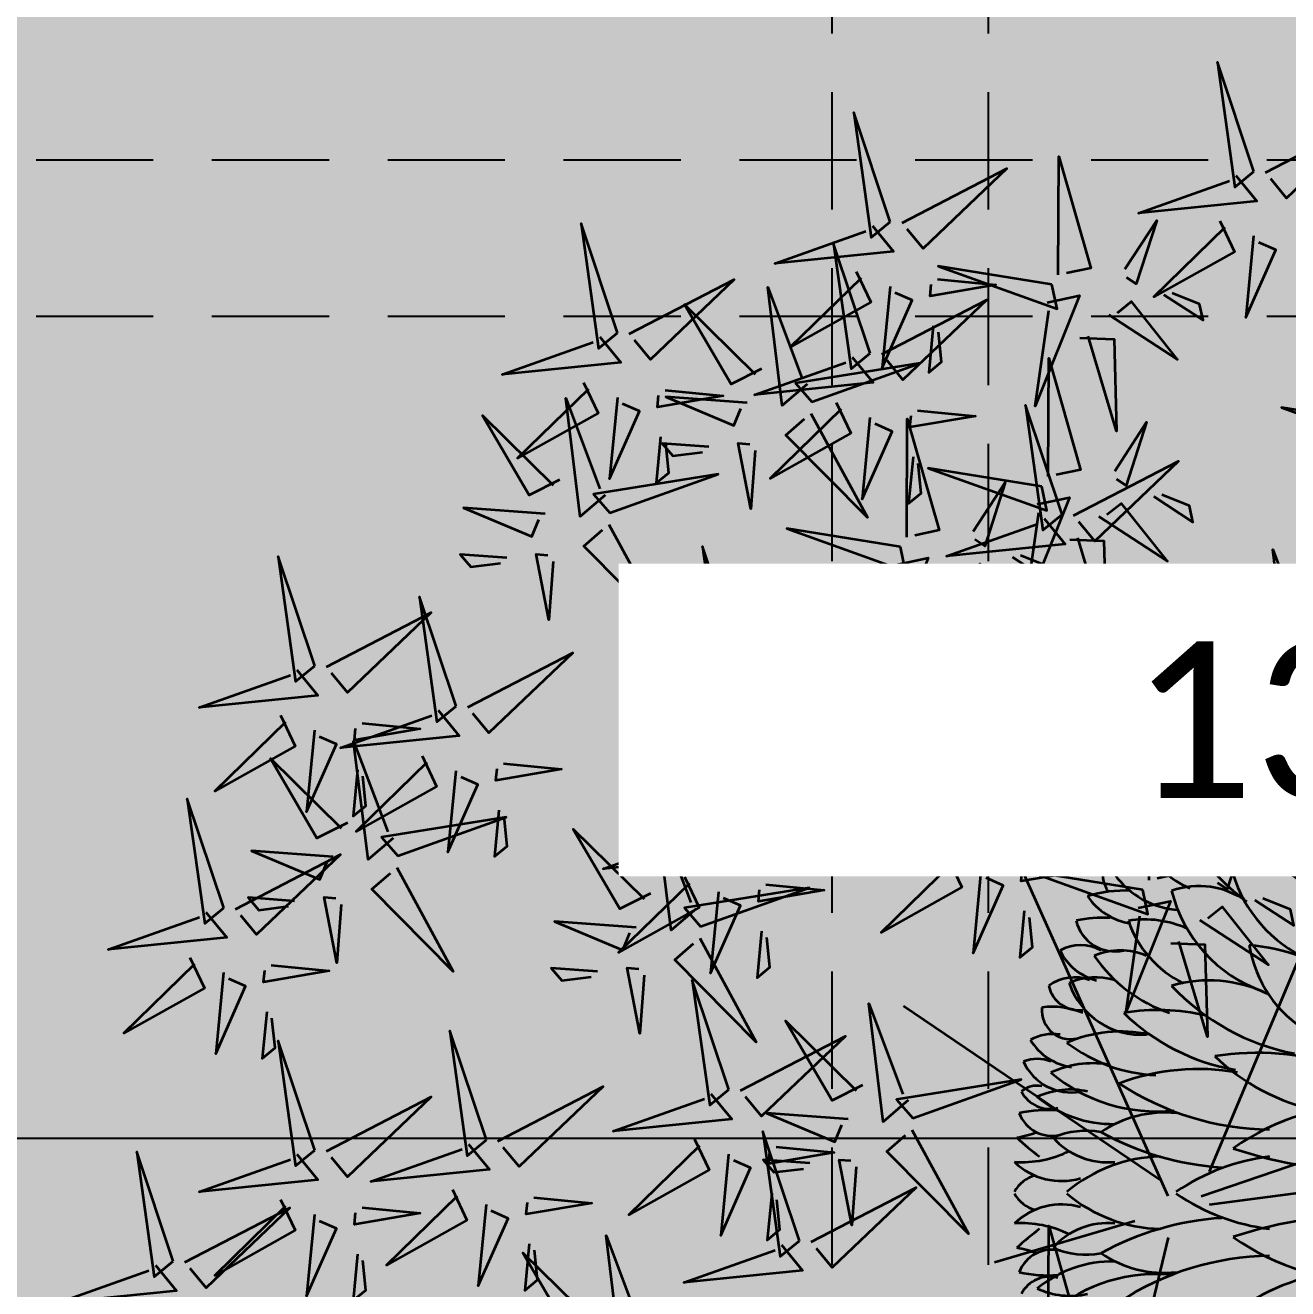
# Model space of a CAD drawing. Header units: millimetres. Extents: x -3567 to 83618, y -21481 to 19784.
# Drawn here: x 4166 to 4973, y 6520 to 7328 of the extents above; entities that cross this region are included whole.
import ezdxf
from ezdxf.enums import TextEntityAlignment as Align

# ---------------------------------------------------------------- set-up
doc = ezdxf.new("R2010")
doc.units = ezdxf.units.MM
doc.header["$LTSCALE"] = 150
doc.linetypes.add('1625_East Villa$0$DASHED', pattern=[0.75, 0.5, -0.25])
doc.linetypes.add('ACAD_ISO10W100', pattern=[18, 12, -3, 0, -3])
for name, color, linetype in [('1625_East Villa$0$ad-Elevation 10', 8, 'Continuous'), ('1625_East Villa$0$ad-Furniture', 8, 'Continuous'), ('1625_East Villa$0$ad-Text main', 7, 'Continuous'), ('ad-Section Line', 2, 'Continuous')]:
    doc.layers.add(name, color=color, linetype=linetype)
doc.layers.add('1625_East Villa$0$ad-Landscape', color=94, linetype='Continuous', lineweight=35)
doc.layers.add('1625_East Villa$0$ad-Landscape 2', color=7, linetype='Continuous', lineweight=35, true_color=0x264c00)
doc.styles.add('1625_East Villa$0$Standard', font='calibril.ttf')
doc.styles.add('ARIAL', font='arial.ttf')

# ---------------------------------------------------------------- blocks, each defined once
blk = doc.blocks.new('enuklfk')
at = {"layer": 'ad-Section Line', "linetype": 'ACAD_ISO10W100', "ltscale": 0.5}
blk.add_line((-3847.77, 0), (829.32, 0), dxfattribs=at)
at = {"layer": 'ad-Section Line', "linetype": 'Continuous', "style": 'ARIAL', "width": 0.8}
blk.add_attdef('SECTION-LETTER', text='', height=80, rotation=2340, dxfattribs=at).set_placement((916.85, 0), align=Align.MIDDLE)
blk = doc.blocks.new('zw$4759')
at = {"layer": 'ad-Section Line', "xscale": 4.313292429215451, "yscale": 4.313292429215451, "zscale": 4.313292429215451, "rotation": 180}
blk.add_blockref('enuklfk', (953.45, -7004.27), dxfattribs=at)
blk = doc.blocks.new('1625_East Villa$0$bamboo')
at = {"layer": '1625_East Villa$0$ad-Landscape'}
for points in [[(-835, 1007.8), (-876.2, 987.1), (-939.2, 1094.8), (-843.4, 1000.5)], [(-854.3, 961.7), (-964.6, 970), (-872.5, 931.4), (-862.8, 954.4)], [(-906.4, 902.3), (-969.4, 907), (-954.8, 890.1), (-914.9, 895)], [(-1166, 756.5), (-1215.3, 904.1), (-1191.8, 735.2), (-1166, 756.5)], [(-974.8, 702), (-1024.2, 849.6), (-1000.7, 680.7), (-974.8, 702)], [(-1150.2, 755), (-1008.3, 828.6), (-1121.8, 720.5), (-1143.1, 746.4)], [(-1190.3, 750.9), (-1161.9, 716.5), (-1322.1, 700.2), (-1198.9, 743.8)], [(-1212, 689.6), (-1192.2, 648), (-1301.2, 587.1), (-1204.9, 680.9)], [(-999.2, 696.4), (-970.7, 661.9), (-1131, 645.7), (-1007.8, 689.3)], [(-1166.4, 669.3), (-1176.9, 559.2), (-1136.4, 650.5), (-1159.3, 660.7)], [(-1102, 678.9), (-1023.4, 671.3), (-1112.1, 656.1), (-1110.6, 671.8)], [(-1059.9, 523.7), (-1093.8, 494.6), (-1113.3, 654.4), (-1067.1, 532.2)], [(-1020.9, 635), (-1001.1, 593.4), (-1110, 532.6), (-1013.8, 626.4)], [(-1121.7, 544.2), (-1162.9, 523.5), (-1225.9, 631.2), (-1130.2, 536.9)], [(-1108, 616), (-1114, 553.1), (-1096.8, 567.3), (-1100.9, 607.4)], [(-910.8, 624.4), (-832.2, 616.8), (-921, 601.5), (-919.5, 617.3)], [(-975.2, 614.7), (-985.8, 504.7), (-945.3, 596), (-968.1, 606.1)], [(-1288.8, 429.3), (-1338.2, 576.9), (-1314.7, 408), (-1288.8, 429.3)], [(-1053.8, 499.5), (-907.2, 551.9), (-1075.6, 524.9), (-1053.8, 499.5)], [(-916.9, 561.5), (-922.9, 498.6), (-905.6, 512.8), (-909.7, 552.9)], [(-1273.1, 427.7), (-1131.2, 501.3), (-1244.7, 393.3), (-1266, 419.1)], [(-1141, 498.1), (-1251.3, 506.4), (-1159.2, 467.8), (-1149.5, 490.8)], [(-1055, 483.7), (-978.6, 343.4), (-1088.9, 454.6), (-1063.5, 476.4)], [(-1193.1, 438.6), (-1256.1, 443.4), (-1241.5, 426.4), (-1201.6, 431.4)], [(-1130.1, 433.9), (-1136.1, 355.2), (-1153.1, 443.6), (-1137.4, 442.4)], [(-1313.2, 423.7), (-1284.7, 389.2), (-1445, 373), (-1321.8, 416.6)], [(-1334.9, 362.3), (-1315.1, 320.7), (-1424, 259.8), (-1327.8, 353.7)], [(-1289.2, 342), (-1299.8, 231.9), (-1259.3, 323.3), (-1282.1, 333.4)], [(-1224.9, 351.7), (-1146.2, 344), (-1235, 328.8), (-1233.5, 344.6)], [(-1230.9, 288.8), (-1236.9, 225.9), (-1219.6, 240.1), (-1223.8, 280.1)], [(-933.9, 115.6), (-983.2, 263.3), (-959.7, 94.3), (-933.9, 115.6)], [(-1166, 102), (-1215.3, 249.6), (-1191.8, 80.7), (-1166, 102)], [(-1150.2, 100.5), (-1008.3, 174), (-1121.8, 66), (-1143.1, 91.9)], [(-958.2, 110.1), (-929.8, 75.6), (-1090, 59.3), (-966.8, 103)], [(-1357.1, -48), (-1406.5, 99.6), (-1382.9, -69.3), (-1357.1, -48)], [(-1190.3, 96.4), (-1161.9, 61.9), (-1322.1, 45.7), (-1198.9, 89.3)], [(-1212, 35.1), (-1192.2, -6.5), (-1301.2, -67.4), (-1204.9, 26.4)], [(-979.9, 48.7), (-960.1, 7.1), (-1069.1, -53.8), (-972.8, 40.1)], [(-869.9, 38), (-791.3, 30.4), (-880, 15.2), (-878.5, 30.9)], [(-548.2, 43.3), (-554.2, -19.6), (-537, -5.4), (-541.1, 34.7)], [(-1341.4, -49.5), (-1199.5, 24), (-1312.9, -84), (-1334.3, -58.1)], [(-1102, 24.4), (-1023.4, 16.8), (-1112.1, 1.6), (-1110.6, 17.3)], [(-934.3, 28.4), (-944.8, -81.7), (-904.3, 9.6), (-927.2, 19.8)], [(-1166.4, 14.8), (-1176.9, -95.3), (-1136.4, -4), (-1159.3, 6.1)], [(-718.6, -144.5), (-752.5, -173.6), (-772, -13.7), (-725.8, -136)], [(-875.9, -24.9), (-881.9, -87.8), (-864.7, -73.6), (-868.8, -33.5)], [(-1108, -38.5), (-1114, -101.4), (-1096.8, -87.2), (-1100.9, -47.1)], [(-780.4, -124), (-821.5, -144.7), (-884.6, -37), (-788.8, -131.3)], [(-1381.4, -53.6), (-1353, -88.1), (-1513.2, -104.3), (-1390.1, -60.7)]]:
    blk.add_lwpolyline(points, dxfattribs=at)
at = {"layer": '1625_East Villa$0$ad-Landscape 2'}
for p, q in [((43.5, 73), (278.2, 631.2)), ((-12.4, 39.5), (-247.1, 564.2)), ((-23.6, 61.9), (-370, 296.3)), ((32.3, 39.5), (390, 162.3)), ((43.5, 28.4), (300.5, 61.9)), ((-57.1, 6), (-247.1, -49.8)), ((-12.4, -16.3), (-113, -440.5))]:
    blk.add_line(p, q, dxfattribs=at)
for points in [[(103.7, 1424.7), (54.4, 1572.3), (77.9, 1403.4), (103.7, 1424.7)], [(-387.8, 1356.5), (-437.1, 1504.1), (-413.6, 1335.2), (-387.8, 1356.5)], [(119.4, 1423.2), (261.4, 1496.7), (147.9, 1388.7), (126.6, 1414.5)], [(-160.7, 1284.9), (-160, 1444.8), (-116.9, 1294.1), (-149.7, 1287.2)], [(-372, 1355), (-230.1, 1428.5), (-343.6, 1320.5), (-364.9, 1346.4)], [(79.4, 1419.1), (107.8, 1384.6), (-52.4, 1368.4), (70.8, 1412)], [(-756.4, 1206.5), (-805.8, 1354.1), (-782.2, 1185.2), (-756.4, 1206.5)], [(-412.1, 1350.9), (-383.7, 1316.4), (-543.9, 1300.2), (-420.7, 1343.8)], [(-70.9, 1292.4), (-27.7, 1358.5), (-55.4, 1272.9), (-68.6, 1281.5)], [(57.7, 1357.7), (77.5, 1316.1), (-31.5, 1255.3), (64.8, 1349.1)], [(103.3, 1337.4), (92.8, 1227.4), (133.3, 1318.7), (110.4, 1328.8)], [(-415.1, 1179.2), (-464.4, 1326.8), (-440.9, 1157.9), (-415.1, 1179.2)], [(-433.8, 1289.5), (-414, 1248), (-523, 1187.1), (-426.7, 1280.9)], [(-169.3, 1271.7), (-323, 1296.4), (-162.4, 1238.9), (-169.3, 1271.7)], [(-740.7, 1205), (-598.8, 1278.5), (-712.2, 1170.5), (-733.6, 1196.4)], [(-500.1, 1137.3), (-534, 1108.2), (-553.5, 1268), (-507.4, 1145.8)], [(-388.2, 1269.3), (-398.7, 1159.2), (-358.2, 1250.5), (-381.1, 1260.6)], [(-323.8, 1278.9), (-245.2, 1271.3), (-333.9, 1256.1), (-332.4, 1271.8)], [(-399.4, 1177.7), (-257.4, 1251.3), (-370.9, 1143.2), (-392.2, 1169.1)], [(-175.7, 1247.6), (-131.9, 1256.8), (-191.9, 1107.3), (-173.4, 1236.6)], [(-92.2, 1230.9), (0.4, 1170.5), (-61.7, 1248.7), (-81.3, 1233.2)], [(-18, 1257.9), (35, 1223.4), (30.4, 1245.3), (-7, 1260.2)], [(-561.9, 1157.8), (-603.1, 1137.1), (-666.2, 1244.8), (-570.4, 1150.5)], [(-329.8, 1216), (-335.8, 1153.1), (-318.6, 1167.3), (-322.7, 1207.4)], [(-780.7, 1200.9), (-752.3, 1166.4), (-912.5, 1150.2), (-789.3, 1193.8)], [(-131.4, 1199.8), (-85.3, 1198.1), (-81.9, 1073.4), (-120.4, 1202.1)], [(-439.4, 1173.7), (-411, 1139.2), (-571.2, 1122.9), (-448, 1166.6)], [(-494, 1113.1), (-347.5, 1165.5), (-515.9, 1138.5), (-494, 1113.1)], [(-174.3, 1012.2), (-173.7, 1172.1), (-130.6, 1021.4), (-163.4, 1014.5)], [(-802.5, 1139.6), (-782.6, 1098), (-891.6, 1037.1), (-795.3, 1130.9)], [(-692.4, 1128.9), (-613.8, 1121.3), (-702.5, 1106.1), (-701, 1121.8)], [(-773.2, 987.3), (-807.1, 958.2), (-826.6, 1118), (-780.4, 995.8)], [(-756.8, 1119.3), (-767.3, 1009.2), (-726.8, 1100.5), (-749.7, 1110.6)], [(-581.3, 1111.7), (-691.5, 1120), (-599.4, 1081.4), (-589.8, 1104.4)], [(-461.1, 1112.3), (-441.3, 1070.7), (-550.3, 1009.8), (-454, 1103.7)], [(-495.2, 1097.3), (-418.8, 957), (-529.1, 1068.2), (-503.7, 1090.1)], [(-351.1, 1101.6), (-272.5, 1094), (-361.2, 1078.8), (-359.7, 1094.5)], [(-155.7, 961.1), (-205, 1108.7), (-181.5, 939.8), (-155.7, 961.1)], [(294.9, 1080.8), (141.2, 1105.5), (301.8, 1048), (294.9, 1080.8)], [(-415.5, 1092), (-426, 981.9), (-385.5, 1073.2), (-408.4, 1083.4)], [(-365.5, 930.4), (-364.8, 1090.2), (-321.7, 939.6), (-354.5, 932.7)], [(-84.5, 1019.7), (-41.3, 1085.8), (-69, 1000.1), (-82.2, 1008.8)], [(-698.4, 1066), (-704.4, 1003.1), (-687.2, 1017.3), (-691.3, 1057.4)], [(-633.3, 1052.3), (-696.3, 1057), (-681.8, 1040.1), (-641.8, 1045)], [(-570.3, 1047.5), (-576.3, 968.8), (-593.4, 1057.2), (-577.6, 1056)], [(-357.1, 1038.7), (-363.1, 975.8), (-345.9, 990), (-350, 1030.1)], [(-140, 959.5), (2, 1033.1), (-111.5, 925), (-132.8, 950.9)], [(-767.1, 963.1), (-620.5, 1015.5), (-788.9, 988.5), (-767.1, 963.1)], [(-183, 999), (-336.7, 1023.7), (-176.1, 966.2), (-183, 999)], [(-275.7, 937.9), (-232.5, 1004), (-260.1, 918.3), (-273.4, 927)], [(-189.3, 974.8), (-145.6, 984), (-205.5, 834.6), (-187, 963.9)], [(-105.9, 958.2), (-13.2, 897.8), (-75.4, 976), (-94.9, 960.5)], [(-31.6, 985.2), (21.3, 950.7), (16.7, 972.5), (-20.7, 987.5)], [(-768.3, 947.3), (-691.9, 807), (-802.2, 918.2), (-776.8, 940.1)], [(-374.1, 917.2), (-527.8, 941.9), (-367.2, 884.4), (-374.1, 917.2)], [(-180, 955.5), (-151.6, 921), (-311.8, 904.8), (-188.6, 948.4)], [(-145, 927.1), (-99, 925.4), (-95.6, 800.6), (-134.1, 929.4)], [(-843.4, 897.5), (-849.4, 818.8), (-866.4, 907.2), (-850.7, 906)], [(-592.6, 770.2), (-641.9, 917.8), (-618.4, 748.9), (-592.6, 770.2)], [(-222.7, 903.4), (-169.8, 868.9), (-174.4, 890.7), (-211.8, 905.7)], [(182.5, 782.8), (148.6, 753.6), (129.1, 913.5), (175.2, 791.2)], [(-380.5, 893), (-336.7, 902.2), (-396.6, 752.7), (-378.2, 882.1)], [(-297, 876.4), (-204.4, 816), (-266.5, 894.2), (-286.1, 878.7)], [(-201.7, 894.1), (-181.9, 852.5), (-290.9, 791.6), (-194.6, 885.5)], [(120.7, 803.3), (79.5, 782.6), (16.5, 890.3), (112.2, 796)], [(-156.1, 873.8), (-166.6, 763.7), (-126.1, 855), (-149, 865.2)], [(-91.7, 883.5), (-13.1, 875.8), (-101.8, 860.6), (-100.3, 876.4)], [(281.2, 835.4), (127.5, 860.1), (288.1, 802.6), (281.2, 835.4)], [(-576.8, 768.6), (-434.9, 842.2), (-548.4, 734.1), (-569.7, 760)], [(-336.2, 845.3), (-290.1, 843.6), (-286.7, 718.8), (-325.2, 847.6)], [(-97.7, 820.6), (-103.7, 757.7), (-86.5, 771.9), (-90.6, 811.9)], [(-199.8, 660.1), (-233.7, 630.9), (-253.2, 790.8), (-207, 668.5)], [(-959.1, 700.5), (-817.2, 774), (-930.7, 666), (-952, 691.8)], [(-616.9, 764.6), (-588.5, 730.1), (-748.7, 713.9), (-625.5, 757.5)], [(-261.6, 680.5), (-302.7, 659.9), (-365.8, 767.6), (-270, 673.2)], [(101.4, 757.2), (-8.9, 765.5), (83.2, 726.9), (92.9, 749.9)], [(-638.6, 703.2), (-618.8, 661.6), (-727.8, 600.7), (-631.5, 694.6)], [(-264.9, 565.6), (-314.3, 713.2), (-290.7, 544.3), (-264.9, 565.6)], [(49.3, 697.7), (-13.7, 702.5), (0.8, 685.5), (40.8, 690.4)], [(112.3, 693), (106.3, 614.2), (89.3, 702.6), (105, 701.5)], [(-619.9, 538.4), (-669.2, 686), (-645.7, 517), (-619.9, 538.4)], [(-528.6, 692.6), (-450, 684.9), (-538.7, 669.7), (-537.2, 685.5)], [(-193.7, 635.8), (-47.1, 688.2), (-215.5, 661.2), (-193.7, 635.8)], [(-593, 682.9), (-603.5, 572.8), (-563, 664.1), (-585.9, 674.3)], [(-280.9, 634.5), (-391.2, 642.7), (-299.1, 604.1), (-289.4, 627.2)], [(-249.2, 564.1), (-107.3, 637.7), (-220.7, 529.6), (-242.1, 555.5)], [(-534.6, 629.7), (-540.6, 566.8), (-523.4, 581), (-527.5, 621)], [(-194.9, 620.1), (-118.4, 479.7), (-228.8, 591), (-203.4, 612.8)], [(-37.8, 466.8), (-37.2, 626.6), (5.9, 476), (-26.9, 469.1)], [(-604.1, 536.8), (-462.2, 610.4), (-575.7, 502.3), (-597, 528.2)], [(-333, 575), (-396, 579.7), (-381.4, 562.8), (-341.5, 567.7)], [(-270, 570.3), (-276, 491.5), (-293, 579.9), (-277.2, 578.7)], [(-650.3, 428.2), (-684.2, 399.1), (-703.7, 559), (-657.6, 436.7)], [(-289.2, 560), (-260.8, 525.6), (-421, 509.3), (-297.8, 552.9)], [(-712.1, 448.7), (-753.3, 428.1), (-816.4, 535.7), (-720.6, 441.4)], [(-644.2, 532.8), (-615.8, 498.3), (-776, 482), (-652.8, 525.7)], [(52, 474.3), (95.2, 540.4), (67.5, 454.7), (54.3, 463.3)], [(-311, 498.7), (-291.1, 457.1), (-400.1, 396.2), (-303.9, 490)], [(-265.3, 478.4), (-275.8, 368.3), (-235.4, 459.6), (-258.2, 469.8)], [(-200.9, 488), (-122.3, 480.4), (-211, 465.2), (-209.5, 480.9)], [(-46.5, 453.6), (-200.1, 478.3), (-39.6, 420.8), (-46.5, 453.6)], [(-665.9, 471.4), (-646.1, 429.8), (-755.1, 368.9), (-658.8, 462.8)], [(-644.2, 404), (-497.6, 456.4), (-666, 429.4), (-644.2, 404)], [(-620.3, 451.1), (-630.8, 341), (-590.3, 432.3), (-613.2, 442.5)], [(-555.9, 460.7), (-477.3, 453.1), (-566, 437.9), (-564.5, 453.6)], [(-52.8, 429.4), (-9, 438.6), (-69, 289.1), (-50.5, 418.5)], [(30.7, 412.7), (123.3, 352.4), (61.2, 430.6), (41.6, 415)], [(104.9, 439.8), (157.9, 405.3), (153.3, 427.1), (115.9, 442.1)], [(-731.5, 402.7), (-841.7, 410.9), (-749.6, 372.3), (-739.9, 395.4)], [(-206.9, 425.1), (-212.9, 362.2), (-195.7, 376.4), (-199.8, 416.5)], [(-561.9, 397.8), (-567.9, 334.9), (-550.7, 349.1), (-554.8, 389.2)], [(-645.4, 388.3), (-569, 247.9), (-679.3, 359.1), (-653.9, 381)], [(-8.5, 381.7), (37.5, 380), (40.9, 255.2), (2.4, 384)], [(-783.5, 343.2), (-846.5, 347.9), (-832, 331), (-792, 335.9)], [(-720.5, 338.5), (-726.5, 259.7), (-743.5, 348.1), (-727.8, 346.9)], [(-606.2, 183.8), (-655.6, 331.4), (-632, 162.5), (-606.2, 183.8)], [(-363.6, 169.2), (-397.5, 140), (-417, 299.9), (-370.9, 177.6)], [(-425.4, 189.6), (-466.6, 169), (-529.7, 276.7), (-433.9, 182.4)], [(-590.5, 182.3), (-448.6, 255.9), (-562, 147.8), (-583.4, 173.7)], [(-357.5, 145), (-210.9, 197.3), (-379.3, 170.3), (-357.5, 145)], [(-918.2, 114.1), (-776.2, 187.7), (-889.7, 79.6), (-911, 105.5)], [(-630.5, 178.2), (-602.1, 143.7), (-762.3, 127.5), (-639.2, 171.1)], [(-444.7, 143.6), (-555, 151.8), (-462.9, 113.3), (-453.2, 136.3)], [(-510.6, -20.7), (-560, 126.9), (-536.5, -42), (-510.6, -20.7)], [(-358.7, 129.2), (-282.3, -11.2), (-392.6, 100.1), (-367.2, 121.9)], [(-652.3, 116.9), (-632.5, 75.3), (-741.4, 14.4), (-645.2, 108.2)], [(-542.2, 106.2), (-463.6, 98.6), (-552.3, 83.4), (-550.8, 99.1)], [(-606.6, 96.6), (-617.1, -13.5), (-576.7, 77.8), (-599.5, 88)], [(-496.8, 84.1), (-559.8, 88.8), (-545.3, 71.9), (-505.3, 76.8)], [(-433.8, 79.4), (-439.8, 0.6), (-456.8, 89), (-441.1, 87.9)], [(-494.9, -22.2), (-353, 51.3), (-466.5, -56.7), (-487.8, -30.9)], [(-174.3, -160.5), (-173.7, -0.6), (-130.6, -151.3), (-163.4, -158.2)], [(-535, -26.3), (-506.5, -60.8), (-666.8, -77), (-543.6, -33.4)]]:
    blk.add_lwpolyline(points, dxfattribs=at)
blk = doc.blocks.new('1625_East Villa$0$A$C7DA81DBD')
at = {"layer": '1625_East Villa$0$ad-Landscape'}
for centre, radius, start, end in [((-2.6219, 2.7574), 0.6207, 49.77589, 86.93335), ((-2.1285, 3.3962), 0.4606, 182.36478, 225.58317), ((-2.4584, 3.1948), 0.2887, 169.0778, 214.64065), ((-3.0457, 2.0047), 1.2814, 66.14352, 76.28476), ((-2.5541, 3.0699), 0.3719, 177.60187, 227.96098), ((-3.0549, 2.2322), 0.863, 51.02378, 81.38718), ((-2.4357, 2.4238), 0.6427, 63.07607, 102.38547), ((-1.9988, 3.0323), 0.5442, 178.24862, 230.68038), ((-2.9291, 2.9329), 0.15, 177.47025, 233.80961), ((-3.0253, 2.6704), 0.2744, 57.97543, 101.26619), ((-2.8327, 2.8868), 0.3555, 186.20703, 235.71806), ((-3.2048, 2.0899), 0.7587, 53.84333, 88.58495), ((-2.8129, 2.1522), 0.6446, 39.15642, 87.78171), ((-1.3292, 3.2587), 1.5303, 197.59049, 235.74559), ((-3.255, 2.3074), 0.3987, 70.94104, 97.72728), ((-4.7109, 2.1806), 1.4962, 14.55365, 20.41362), ((-3.2185, 2.5369), 0.186, 168.23624, 240.99446), ((-3.387, 2.0873), 0.4877, 50.8294, 91.59888), ((-3.0882, 1.8014), 0.7945, 52.47186, 91.55185), ((-2.167, 2.7765), 0.9598, 190.85815, 236.55055), ((-3.3252, 2.438), 0.1695, 170.71369, 216.27653), ((-3.4542, 2.3019), 0.1679, 59.89017, 103.18093), ((-3.2095, 2.1093), 0.2729, 35.39886, 122.15517), ((-3.4098, 2.3203), 0.1483, 166.0967, 261.70295), ((-3.5474, 1.9775), 0.3785, 53.8191, 90.95416), ((-2.8672, 2.5356), 0.5252, 201.8257, 248.02813), ((-3.6227, 2.031), 0.1831, 51.14247, 102.0713), ((-3.4132, 2.1554), 0.2388, 166.75476, 212.31761), ((-3.3241, 1.386), 0.7926, 85.56631, 108.01228), ((-3.104, 2.4748), 0.5733, 215.76353, 266.37343), ((-2.6751, 1.5084), 0.6953, 38.28249, 99.3433), ((-1.8936, 2.412), 0.9205, 193.66836, 242.88227), ((-3.0021, 1.5187), 0.5438, 53.77897, 109.79803), ((-3.5079, 1.2176), 0.814, 86.76384, 107.52222), ((-3.3942, 2.2431), 0.4369, 214.78481, 261.07296), ((-2.2585, 2.2572), 0.9551, 193.74281, 250.74014), ((-3.6458, 0.9704), 0.8788, 87.00257, 102.07341), ((-3.5663, 1.8937), 0.2709, 193.65461, 282.44901), ((-3.3701, 1.1333), 0.7046, 65.60352, 98.75304), ((-2.7888, 2.0624), 0.7268, 198.67082, 243.79699), ((-3.799, 1.3868), 0.2788, 60.36234, 119.63766), ((-3.6025, 1.7876), 0.3701, 205.36372, 256.0362), ((-3.5309, 1.1863), 0.4429, 66.56317, 113.43683), ((-2.8127, 0.1703), 1.5025, 56.86683, 84.37468), ((-1.8408, 1.8007), 0.8356, 189.30481, 239.3197), ((-2.8723, 2.1694), 1.0147, 214.6416, 251.06237), ((-3.8429, 1.1634), 0.2852, 68.35462, 126.71622), ((-3.6986, 1.0203), 0.4283, 72.41068, 114.40253), ((-3.8061, 1.4393), 0.2126, 192.8534, 276.06864), ((-3.3934, 1.5704), 0.508, 198.36566, 274.36285), ((-2.935, 0.5362), 0.8919, 63.91881, 106.35993), ((-2.0704, 2.4383), 1.5297, 223.15526, 259.12002), ((-3.867, 1.2266), 0.1934, 174.18666, 290.59598), ((-3.9905, 0.7068), 0.5437, 67.64575, 97.28341), ((-3.2785, -0.1985), 1.4267, 76.95691, 99.25489), ((-2.5206, 2.2177), 1.411, 225.5947, 260.34135), ((-3.9828, 0.7528), 0.3143, 81.59333, 119.16505), ((-3.8058, 1.2269), 0.3858, 211.15088, 261.88723), ((-3.5292, 0.1698), 0.9139, 78.01728, 113.3144), ((-3.2424, 1.8545), 1.0655, 232.5105, 267.25212), ((-2.6118, -0.8298), 1.7705, 71.06869, 99.21005), ((-4.09, 0.6654), 0.2348, 66.95459, 113.04541), ((-3.8641, 1.0224), 0.3477, 203.91838, 280.78741), ((-3.7147, 0.1925), 0.678, 81.55573, 114.70525), ((-1.9143, 1.938), 1.4152, 226.12226, 258.10878), ((-3.2885, 1.64), 1.0932, 229.52167, 276.17194), ((-3.0057, -0.698), 1.5293, 80.07303, 110.39202), ((-4.09, 0.5543), 0.1658, 79.35441, 130.28324), ((-4.0065, 0.7788), 0.2144, 207.19351, 284.68974), ((-3.8679, 0.1672), 0.5263, 77.39124, 114.96296), ((-2.5064, 2.2982), 1.8728, 236.55296, 269.35046), ((-3.5803, 1.2652), 0.8033, 230.61412, 270.78978), ((-4.0211, -0.3309), 0.8867, 85.54152, 102.47041), ((-3.9905, 0.6212), 0.2383, 201.22812, 283.00293), ((-3.2335, -0.2213), 0.7603, 84.12058, 124.2254), ((-1.8532, -0.9988), 1.5896, 87.80694, 125.34258), ((-3.7607, -0.1513), 0.5674, 79.89405, 113.04357)]:
    blk.add_arc(centre, radius, start, end, dxfattribs=at)
at = {"layer": '1625_East Villa$0$ad-Landscape 2'}
for centre, radius, start, end in [((-4.487, 1.6291), 1.2847, 281.63719, 288.00047), ((-3.052, 1.6261), 1.72, 226.87005, 233.5161), ((-3.6164, 0.6908), 0.4865, 221.13896, 275.57028), ((-2.7222, 2.1138), 1.9478, 241.18217, 266.26036), ((-4.1975, 0.9392), 0.7339, 266.42892, 296.01705), ((-1.8634, 3.0329), 2.8823, 251.61053, 271.71734), ((-3.9266, 0.5355), 0.4565, 226.08818, 286.23686), ((-3.2407, -0.7659), 1.0093, 91.25618, 130.10548), ((-2.3531, -1.1695), 1.4234, 97.04197, 124.31969), ((-4.0462, -0.1006), 0.224, 105.31091, 151.56637), ((-4.0462, 0.1006), 0.224, 208.43363, 254.68909), ((-3.9266, -0.5355), 0.4565, 73.76314, 133.91182), ((-3.2407, 0.7659), 1.0093, 229.89452, 268.74382), ((-2.3531, 1.1695), 1.4234, 235.68031, 262.95803), ((-1.8634, -3.0329), 2.8823, 88.28266, 108.38947), ((-4.1975, -0.9392), 0.7339, 63.98295, 93.57108), ((-3.052, -1.6261), 1.72, 126.4839, 133.12995), ((-3.6164, -0.6908), 0.4865, 84.42972, 138.86104), ((-2.7222, -2.1138), 1.9478, 93.73964, 118.81783), ((-1.8532, 0.9988), 1.5896, 234.65742, 272.19306), ((-4.487, -1.6291), 1.2847, 71.99953, 78.36281), ((-3.9905, -0.6212), 0.2383, 76.99707, 158.77188), ((-3.7607, 0.1513), 0.5674, 246.95643, 280.10595), ((-3.2335, 0.2213), 0.7603, 235.7746, 275.87942), ((-3.5803, -1.2652), 0.8033, 89.21022, 129.38588), ((-2.5064, -2.2982), 1.8728, 90.64954, 123.44704), ((-4.0211, 0.3309), 0.8867, 257.52959, 274.45848), ((-4.0065, -0.7788), 0.2144, 75.31026, 152.80649), ((-3.2885, -1.64), 1.0932, 83.82806, 130.47833), ((-1.9143, -1.938), 1.4152, 101.89122, 133.87774), ((-3.8679, -0.1672), 0.5263, 245.03704, 282.60876)]:
    blk.add_arc(centre, radius, start, end, dxfattribs=at)
blk = doc.blocks.new('1625_East Villa$0$zw$DAD3')
at = {"transparency": 33554610}
h = blk.add_hatch(dxfattribs=at)
h.set_pattern_fill('DOTS', color=35, scale=20, angle=360)
h.set_pattern_definition([(360, (-800139.518, 271344.397), (15.875, 31.75), [0, -31.75])])
h.paths.add_polyline_path([(450, -2530), (2915, -2530), (2915, -450), (450, -450)])
at = {"layer": '1625_East Villa$0$ad-Elevation 10', "linetype": '1625_East Villa$0$DASHED'}
for points in [[(1071.67, 0), (1071.67, -2980)], [(1171.67, 0), (1171.67, -2980)], [(0, -943.33), (3365, -943.33)], [(0, -1043.33), (3365, -1043.33)]]:
    blk.add_lwpolyline(points, dxfattribs=at)
at = {"xscale": 95.10164028446887, "yscale": 95.10164028446887, "zscale": 95.10164028446887, "rotation": 359.9999999999999}
blk.add_blockref('1625_East Villa$0$A$C7DA81DBD', (1592.07, -1603.96), dxfattribs=at)
at = {"layer": '1625_East Villa$0$ad-Landscape', "linetype": 'Continuous', "xscale": 0.473259546584505, "yscale": 0.473259546584505, "zscale": 0.473259546584505, "rotation": 359.9999999999999}
blk.add_blockref('1625_East Villa$0$bamboo', (1292.6, -1624.94), dxfattribs=at)
at = {"layer": '1625_East Villa$0$ad-Text main', "insert": (1759.1, -1302.07), "char_height": 100, "width": 1547.8425, "attachment_point": 5, "style": '1625_East Villa$0$Standard', "bg_fill": 2}
blk.add_mtext("13'-9'' x 12'-10''", dxfattribs=at)
blk = doc.blocks.new('1625_East Villa$0$zw$D46D')
at = {"layer": '1625_East Villa$0$ad-Furniture'}
blk.add_blockref('1625_East Villa$0$zw$DAD3', (3610, 8185), dxfattribs=at)
blk = doc.blocks.new('1625_East Villa')
at = {"layer": '1625_East Villa$0$ad-Furniture'}
blk.add_blockref('1625_East Villa$0$zw$D46D', (0, 0), dxfattribs=at)

msp = doc.modelspace()

# ---------------------------------------------------------------- block references
msp.add_blockref('1625_East Villa', (0, 0))

# ---------------------------------------------------------------- next in the draw order: block references
msp.add_blockref('zw$4759', (0, 13620))

doc.saveas('drawing.dxf')
